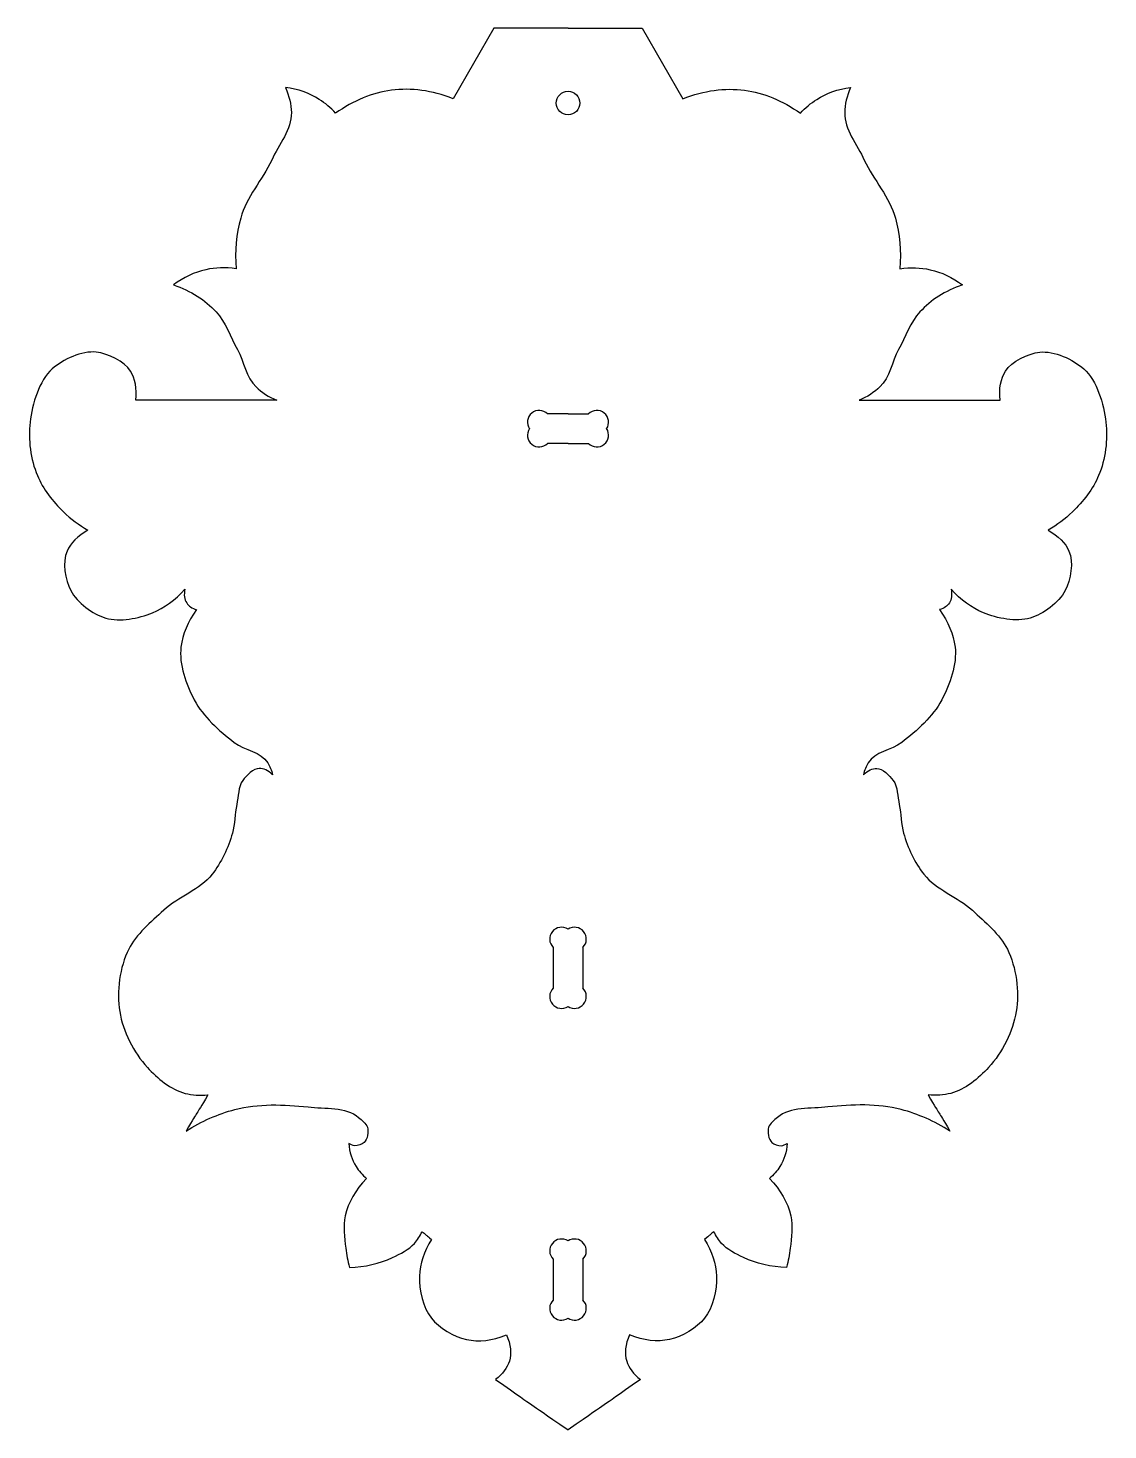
# Model space of a CAD drawing. Header units: millimetres. Extents: x -214 to 301, y -82 to 144.
# Drawn here: x -213.9 to -68.4, y -79.5 to 109.5 of the extents above; entities that cross this region are included whole.
import ezdxf

# ---------------------------------------------------------------- set-up
doc = ezdxf.new("R2010")
doc.units = ezdxf.units.MM
doc.linetypes.add('K5LT32769', pattern=[0])

msp = doc.modelspace()

# ---------------------------------------------------------------- linework, layer by layer
at = {"color": 30, "linetype": 'K5LT32769', "true_color": 0xff8000}
for p, q in [((-151.15, 109.51), (-156.65, 99.99)), ((-141.15, 109.51), (-151.15, 109.51)), ((-141.15, 109.51), (-131.15, 109.51)), ((-131.15, 109.51), (-125.65, 99.99)), ((-180.4, 59.32), (-199.4, 59.32)), ((-101.91, 59.32), (-82.91, 59.32)), ((-141.15, 57.5), (-143.91, 57.5)), ((-141.15, 57.5), (-138.4, 57.5)), ((-141.15, 53.5), (-143.91, 53.5)), ((-141.15, 53.5), (-138.4, 53.5)), ((-143.15, -14.44), (-143.15, -19.95)), ((-139.15, -14.44), (-139.15, -19.95)), ((-143.15, -56.48), (-143.15, -61.99)), ((-139.15, -56.48), (-139.15, -61.99))]:
    msp.add_line(p, q, dxfattribs=at)
msp.add_circle((-141.15, 99.4), 1.59, dxfattribs=at)
for centre, start, end in [((-145.03, 56.37), 45, 213.5549), ((-137.27, 56.37), 326.4451, 135), ((-145.03, 54.62), 146.4451, 315), ((-137.27, 54.62), 225, 33.5549), ((-142.03, -13.31), 56.4451, 225), ((-140.27, -13.31), 315, 123.5549), ((-142.03, -21.07), 135, 303.5549), ((-140.27, -21.07), 236.4451, 45), ((-142.03, -55.35), 56.4451, 225), ((-140.27, -55.35), 315, 123.5549), ((-142.03, -63.11), 135, 303.5549), ((-140.27, -63.11), 236.4451, 45)]:
    msp.add_arc(centre, 1.59, start, end, dxfattribs=at)
for points, knots in [([(-179.25, 101.5), (-178.75, 100.35), (-178.48, 99.22), (-178.45, 98.11), (-178.39, 95.9), (-180.12, 93.8), (-181.1, 91.71), (-182.34, 89.04), (-184.52, 86.69), (-185.28, 83.9), (-185.87, 81.74), (-186.07, 79.46), (-185.9, 77.07)], [0, 0, 0, 0, 1, 1, 1, 2, 2, 2, 3, 3, 3, 4, 4, 4, 4]), ([(-172.48, 98.03), (-173.16, 98.76), (-173.89, 99.39), (-174.7, 99.9), (-176.04, 100.75), (-177.55, 101.28), (-179.25, 101.5)], [0, 0, 0, 0, 1, 1, 1, 2, 2, 2, 2]), ([(-156.65, 99.99), (-159.51, 101.1), (-162.28, 101.48), (-164.95, 101.13), (-167.55, 100.79), (-170.06, 99.75), (-172.48, 98.03)], [0, 0, 0, 0, 1, 1, 1, 2, 2, 2, 2]), ([(-125.65, 99.99), (-122.79, 101.1), (-120.02, 101.48), (-117.35, 101.13), (-114.75, 100.79), (-112.24, 99.75), (-109.82, 98.03)], [0, 0, 0, 0, 1, 1, 1, 2, 2, 2, 2]), ([(-109.82, 98.03), (-109.15, 98.76), (-108.41, 99.39), (-107.6, 99.9), (-106.27, 100.75), (-104.75, 101.28), (-103.05, 101.5)], [0, 0, 0, 0, 1, 1, 1, 2, 2, 2, 2]), ([(-103.05, 101.5), (-103.56, 100.35), (-103.82, 99.22), (-103.85, 98.11), (-103.91, 95.9), (-102.18, 93.8), (-101.21, 91.71), (-99.96, 89.04), (-97.78, 86.69), (-97.02, 83.9), (-96.43, 81.74), (-96.23, 79.46), (-96.41, 77.07)], [0, 0, 0, 0, 1, 1, 1, 2, 2, 2, 3, 3, 3, 4, 4, 4, 4]), ([(-185.9, 77.07), (-187.32, 77.27), (-188.68, 77.22), (-189.98, 76.93), (-191.51, 76.59), (-192.97, 75.91), (-194.34, 74.88)], [0, 0, 0, 0, 1, 1, 1, 2, 2, 2, 2]), ([(-96.41, 77.07), (-94.99, 77.27), (-93.63, 77.22), (-92.32, 76.93), (-90.79, 76.59), (-89.34, 75.91), (-87.97, 74.88)], [0, 0, 0, 0, 1, 1, 1, 2, 2, 2, 2]), ([(-194.34, 74.88), (-191.99, 74.08), (-190.08, 72.87), (-188.59, 71.24), (-187.32, 69.85), (-186.63, 67.88), (-185.72, 66.17), (-184.84, 64.51), (-184.51, 62.4), (-183.21, 61.14), (-182.44, 60.39), (-181.5, 59.78), (-180.4, 59.32)], [0, 0, 0, 0, 1, 1, 1, 2, 2, 2, 3, 3, 3, 4, 4, 4, 4]), ([(-87.97, 74.88), (-90.31, 74.08), (-92.22, 72.87), (-93.71, 71.24), (-94.98, 69.85), (-95.67, 67.88), (-96.58, 66.17), (-97.46, 64.51), (-97.79, 62.4), (-99.09, 61.14), (-99.87, 60.39), (-100.81, 59.78), (-101.91, 59.32)], [0, 0, 0, 0, 1, 1, 1, 2, 2, 2, 3, 3, 3, 4, 4, 4, 4]), ([(-199.4, 59.32), (-199.25, 60.91), (-199.49, 62.22), (-200.13, 63.24), (-200.98, 64.6), (-203.16, 65.62), (-204.75, 65.81), (-206.66, 66.03), (-209.24, 64.85), (-210.69, 63.55), (-212.47, 61.97), (-213.37, 58.86), (-213.67, 56.37), (-213.95, 54.06), (-213.61, 51.35), (-212.69, 49.19), (-211.93, 47.39), (-210.6, 45.66), (-209.16, 44.27), (-208.18, 43.33), (-207.09, 42.51), (-205.87, 41.81)], [0, 0, 0, 0, 1, 1, 1, 2, 2, 2, 3, 3, 3, 4, 4, 4, 5, 5, 5, 6, 6, 6, 7, 7, 7, 7]), ([(-82.91, 59.32), (-83.06, 60.91), (-82.81, 62.22), (-82.17, 63.24), (-81.32, 64.6), (-79.14, 65.62), (-77.56, 65.81), (-75.64, 66.03), (-73.06, 64.85), (-71.61, 63.55), (-69.83, 61.97), (-68.93, 58.86), (-68.63, 56.37), (-68.36, 54.06), (-68.69, 51.35), (-69.61, 49.19), (-70.37, 47.39), (-71.71, 45.66), (-73.15, 44.27), (-74.12, 43.33), (-75.21, 42.51), (-76.43, 41.81)], [0, 0, 0, 0, 1, 1, 1, 2, 2, 2, 3, 3, 3, 4, 4, 4, 5, 5, 5, 6, 6, 6, 7, 7, 7, 7]), ([(-205.87, 41.81), (-207.27, 41.03), (-208.21, 40.09), (-208.69, 38.99), (-209.35, 37.51), (-208.94, 35.11), (-208.18, 33.66), (-207.34, 32.03), (-205.24, 30.49), (-203.46, 29.96), (-201.59, 29.41), (-199.05, 29.9), (-197.16, 30.68), (-195.55, 31.35), (-194.1, 32.41), (-192.8, 33.86)], [0, 0, 0, 0, 1, 1, 1, 2, 2, 2, 3, 3, 3, 4, 4, 4, 5, 5, 5, 5]), ([(-76.43, 41.81), (-75.03, 41.03), (-74.09, 40.09), (-73.61, 38.99), (-72.96, 37.51), (-73.37, 35.11), (-74.12, 33.66), (-74.96, 32.03), (-77.07, 30.49), (-78.84, 29.96), (-80.72, 29.41), (-83.26, 29.9), (-85.15, 30.68), (-86.75, 31.35), (-88.2, 32.41), (-89.5, 33.86)], [0, 0, 0, 0, 1, 1, 1, 2, 2, 2, 3, 3, 3, 4, 4, 4, 5, 5, 5, 5]), ([(-192.8, 33.86), (-192.96, 33.09), (-192.88, 32.47), (-192.56, 32), (-192.29, 31.59), (-191.85, 31.29), (-191.23, 31.1)], [0, 0, 0, 0, 1, 1, 1, 2, 2, 2, 2]), ([(-89.5, 33.86), (-89.35, 33.09), (-89.43, 32.47), (-89.74, 32), (-90.01, 31.59), (-90.45, 31.29), (-91.07, 31.1)], [0, 0, 0, 0, 1, 1, 1, 2, 2, 2, 2]), ([(-191.23, 31.1), (-192.42, 29.46), (-193.12, 27.77), (-193.33, 26.06), (-193.61, 23.74), (-192.66, 21.01), (-191.53, 18.92), (-190.34, 16.69), (-188.21, 14.77), (-186.15, 13.2), (-184.76, 12.13), (-182.48, 11.92), (-181.62, 10.46), (-181.34, 9.98), (-181.12, 9.44), (-180.98, 8.84)], [0, 0, 0, 0, 1, 1, 1, 2, 2, 2, 3, 3, 3, 4, 4, 4, 5, 5, 5, 5]), ([(-91.07, 31.1), (-89.88, 29.46), (-89.19, 27.77), (-88.97, 26.06), (-88.69, 23.74), (-89.65, 21.01), (-90.77, 18.92), (-91.97, 16.69), (-94.09, 14.77), (-96.15, 13.2), (-97.54, 12.13), (-99.82, 11.92), (-100.68, 10.46), (-100.97, 9.98), (-101.18, 9.44), (-101.32, 8.84)], [0, 0, 0, 0, 1, 1, 1, 2, 2, 2, 3, 3, 3, 4, 4, 4, 5, 5, 5, 5]), ([(-180.98, 8.84), (-181.6, 9.41), (-182.2, 9.69), (-182.77, 9.69), (-183.57, 9.69), (-184.49, 8.77), (-185, 8.07), (-185.61, 7.22), (-185.58, 5.91), (-185.81, 4.82), (-186.07, 3.55), (-186.06, 2.2), (-186.4, 0.96), (-186.94, -1.01), (-187.91, -3.01), (-189.14, -4.59), (-190.76, -6.67), (-193.68, -7.61), (-195.66, -9.44), (-197.38, -11.02), (-199.37, -12.67), (-200.38, -14.68), (-201.6, -17.1), (-202.01, -20.42), (-201.58, -23.1), (-201.15, -25.73), (-199.71, -28.64), (-197.86, -30.62), (-196.5, -32.07), (-194.71, -33.64), (-192.77, -34.12), (-191.81, -34.36), (-190.78, -34.44), (-189.7, -34.34)], [0, 0, 0, 0, 1, 1, 1, 2, 2, 2, 3, 3, 3, 4, 4, 4, 5, 5, 5, 6, 6, 6, 7, 7, 7, 8, 8, 8, 9, 9, 9, 10, 10, 10, 11, 11, 11, 11]), ([(-101.32, 8.84), (-100.7, 9.41), (-100.1, 9.69), (-99.53, 9.69), (-98.74, 9.69), (-97.81, 8.77), (-97.31, 8.07), (-96.69, 7.22), (-96.72, 5.91), (-96.49, 4.82), (-96.23, 3.55), (-96.25, 2.2), (-95.9, 0.96), (-95.36, -1.01), (-94.4, -3.01), (-93.16, -4.59), (-91.54, -6.67), (-88.62, -7.61), (-86.64, -9.44), (-84.93, -11.02), (-82.93, -12.67), (-81.92, -14.68), (-80.71, -17.1), (-80.29, -20.42), (-80.73, -23.1), (-81.15, -25.73), (-82.59, -28.64), (-84.44, -30.62), (-85.81, -32.07), (-87.6, -33.64), (-89.53, -34.12), (-90.5, -34.36), (-91.52, -34.44), (-92.61, -34.34)], [0, 0, 0, 0, 1, 1, 1, 2, 2, 2, 3, 3, 3, 4, 4, 4, 5, 5, 5, 6, 6, 6, 7, 7, 7, 8, 8, 8, 9, 9, 9, 10, 10, 10, 11, 11, 11, 11]), ([(-192.64, -39.21), (-190.54, -37.87), (-188.34, -36.9), (-186.06, -36.3), (-182.94, -35.48), (-179.44, -35.61), (-176.19, -35.96), (-173.91, -36.2), (-171.1, -35.92), (-169.4, -37.37), (-168.96, -37.75), (-168.35, -38.19), (-168.19, -38.69), (-168, -39.29), (-168.18, -40.35), (-168.64, -40.75), (-168.94, -41.01), (-169.5, -41.23), (-169.92, -41.18), (-170.19, -41.15), (-170.45, -41.04), (-170.71, -40.86)], [0, 0, 0, 0, 1, 1, 1, 2, 2, 2, 3, 3, 3, 4, 4, 4, 5, 5, 5, 6, 6, 6, 7, 7, 7, 7]), ([(-89.66, -39.21), (-91.77, -37.87), (-93.96, -36.9), (-96.24, -36.3), (-99.37, -35.48), (-102.86, -35.61), (-106.11, -35.96), (-108.39, -36.2), (-111.2, -35.92), (-112.9, -37.37), (-113.34, -37.75), (-113.95, -38.19), (-114.11, -38.69), (-114.3, -39.29), (-114.13, -40.35), (-113.66, -40.75), (-113.36, -41.01), (-112.8, -41.23), (-112.38, -41.18), (-112.12, -41.15), (-111.86, -41.04), (-111.6, -40.86)], [0, 0, 0, 0, 1, 1, 1, 2, 2, 2, 3, 3, 3, 4, 4, 4, 5, 5, 5, 6, 6, 6, 7, 7, 7, 7]), ([(-170.71, -40.86), (-170.62, -42.04), (-170.29, -43.08), (-169.72, -43.99), (-169.35, -44.58), (-168.88, -45.12), (-168.3, -45.59)], [0, 0, 0, 0, 1, 1, 1, 2, 2, 2, 2]), ([(-111.6, -40.86), (-111.68, -42.04), (-112.01, -43.08), (-112.58, -43.99), (-112.95, -44.58), (-113.43, -45.12), (-114, -45.59)], [0, 0, 0, 0, 1, 1, 1, 2, 2, 2, 2]), ([(-168.3, -45.59), (-169.82, -47.13), (-170.78, -48.81), (-171.18, -50.64), (-171.47, -52.01), (-171.3, -53.56), (-171.12, -55), (-171.01, -55.87), (-170.84, -56.73), (-170.61, -57.58)], [0, 0, 0, 0, 1, 1, 1, 2, 2, 2, 3, 3, 3, 3]), ([(-114, -45.59), (-112.48, -47.13), (-111.52, -48.81), (-111.13, -50.64), (-110.83, -52.01), (-111, -53.56), (-111.19, -55), (-111.3, -55.87), (-111.46, -56.73), (-111.69, -57.58)], [0, 0, 0, 0, 1, 1, 1, 2, 2, 2, 3, 3, 3, 3]), ([(-170.61, -57.58), (-168.5, -57.54), (-166.57, -57.09), (-164.8, -56.25), (-163.76, -55.75), (-162.62, -55.2), (-161.86, -54.35), (-161.45, -53.89), (-161.1, -53.36), (-160.82, -52.77)], [0, 0, 0, 0, 1, 1, 1, 2, 2, 2, 3, 3, 3, 3]), ([(-111.69, -57.58), (-113.8, -57.54), (-115.74, -57.09), (-117.51, -56.25), (-118.54, -55.75), (-119.68, -55.2), (-120.44, -54.35), (-120.85, -53.89), (-121.2, -53.36), (-121.48, -52.77)], [0, 0, 0, 0, 1, 1, 1, 2, 2, 2, 3, 3, 3, 3]), ([(-159.54, -53.81), (-160.56, -55.45), (-161.1, -57.1), (-161.17, -58.76), (-161.24, -60.64), (-160.69, -62.99), (-159.57, -64.43), (-158.51, -65.78), (-156.55, -66.94), (-154.85, -67.31), (-153.17, -67.67), (-151.37, -67.46), (-149.45, -66.69)], [0, 0, 0, 0, 1, 1, 1, 2, 2, 2, 3, 3, 3, 4, 4, 4, 4]), ([(-122.76, -53.81), (-121.74, -55.45), (-121.2, -57.1), (-121.13, -58.76), (-121.06, -60.64), (-121.61, -62.99), (-122.74, -64.43), (-123.79, -65.78), (-125.75, -66.94), (-127.45, -67.31), (-129.13, -67.67), (-130.93, -67.46), (-132.85, -66.69)], [0, 0, 0, 0, 1, 1, 1, 2, 2, 2, 3, 3, 3, 4, 4, 4, 4]), ([(-149.45, -66.69), (-148.87, -67.99), (-148.74, -69.16), (-149.06, -70.22), (-149.34, -71.14), (-149.96, -71.97), (-150.93, -72.71)], [0, 0, 0, 0, 1, 1, 1, 2, 2, 2, 2]), ([(-132.85, -66.69), (-133.43, -67.99), (-133.56, -69.16), (-133.24, -70.22), (-132.96, -71.14), (-132.34, -71.97), (-131.37, -72.71)], [0, 0, 0, 0, 1, 1, 1, 2, 2, 2, 2])]:
    msp.add_open_spline(points, degree=3, knots=knots, dxfattribs=at)
for points in [[(-189.7, -34.34), (-191.66, -37.58), (-190.68, -35.96), (-192.64, -39.21)], [(-92.61, -34.34), (-90.64, -37.58), (-91.62, -35.96), (-89.66, -39.21)], [(-160.82, -52.77), (-159.97, -53.47), (-160.39, -53.12), (-159.54, -53.81)], [(-121.48, -52.77), (-122.33, -53.47), (-121.91, -53.12), (-122.76, -53.81)], [(-150.93, -72.71), (-144.41, -77.24), (-147.67, -74.98), (-141.15, -79.51)], [(-131.37, -72.71), (-137.89, -77.24), (-134.63, -74.98), (-141.15, -79.51)]]:
    msp.add_open_spline(points, degree=3, dxfattribs=at)

doc.saveas('drawing.dxf')
